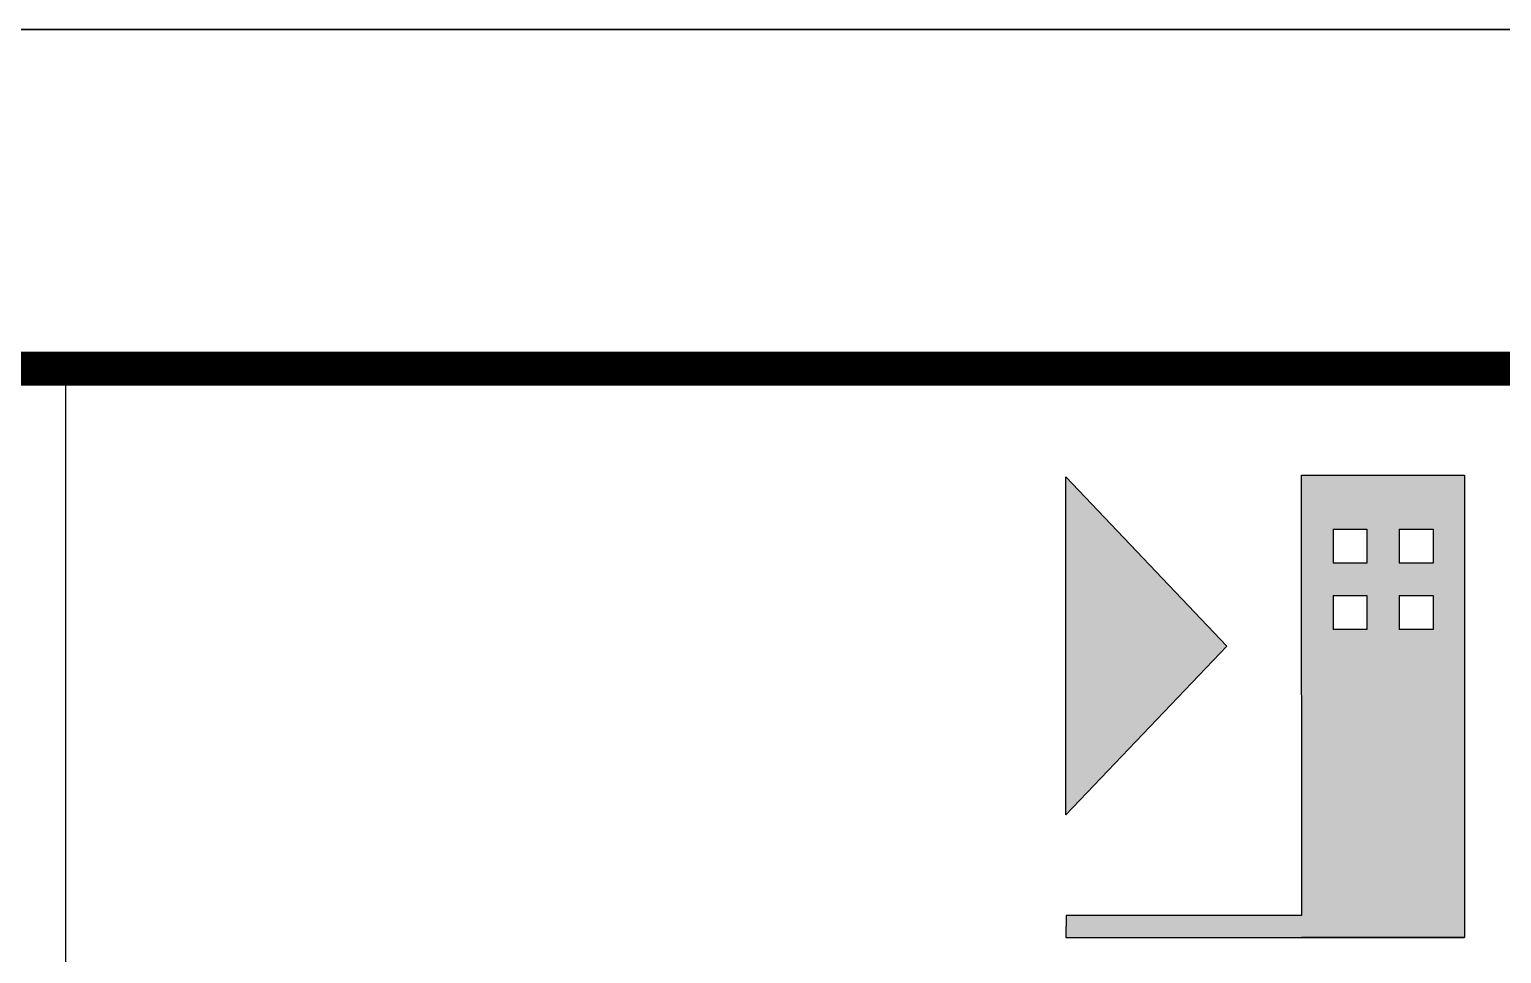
# Model space of a CAD drawing. Extents: x 580289 to 1106878, y -144605 to 78052.
# Drawn here: x 1000814 to 1005155, y 75223 to 77947 of the extents above; entities that cross this region are included whole.
import ezdxf

# ---------------------------------------------------------------- set-up
doc = ezdxf.new("R2010")
doc.units = 0
doc.header["$LTSCALE"] = 100
doc.layers.add('T图框', color=7, linetype='CONTINUOUS')
doc.layers.add('图框', color=254, linetype='CONTINUOUS')

# ---------------------------------------------------------------- blocks, each defined once
blk = doc.blocks.new('A$C72C84CBD')
at = {"layer": '图框'}
h = blk.add_hatch(color=0, dxfattribs=at)
h.paths.add_polyline_path([(79745, 56789.2), (79049.8, 56789.2), (79049.4, 56724.2), (79744.6, 56724.2), (80224.6, 56724.2), (80224.6, 58086.3), (79744.6, 58086.3)])
h.paths.add_polyline_path([(79837.2, 57631.5), (79837.2, 57731.5), (79937.2, 57731.5), (79937.2, 57631.5)], flags=16)
h.paths.add_polyline_path([(80032.3, 57631.5), (80032.3, 57731.5), (80132.3, 57731.5), (80132.3, 57631.5)], flags=16)
h.paths.add_polyline_path([(79837.2, 57826.8), (79837.2, 57926.8), (79937.2, 57926.8), (79937.2, 57826.8)], flags=16)
h.paths.add_polyline_path([(80032.3, 57826.8), (80032.3, 57926.8), (80132.3, 57926.8), (80132.3, 57826.8)], flags=16)
h.paths.add_polyline_path([(79524.3, 57582.9), (79049.4, 58081.3), (79049.6, 57085.1)])
at = {"layer": '图框', "color": 0}
for p, q in [((76100, 1000), (76100, 58400)), ((79745, 56789.2), (79744.6, 58086.3)), ((79744.6, 58086.3), (80224.6, 58086.3)), ((79744.6, 58086.3), (80153.2, 58086.3)), ((80224.6, 58086.3), (80224.6, 56724.2)), ((79049.6, 57085.1), (79049.4, 58081.3)), ((79524.3, 57582.9), (79049.4, 58081.3)), ((79837.2, 57926.8), (79937.2, 57926.8)), ((79837.2, 57926.8), (79837.2, 57826.8)), ((79937.2, 57926.8), (79937.2, 57826.8)), ((80032.3, 57926.8), (80132.3, 57926.8)), ((80032.3, 57926.8), (80032.3, 57826.8)), ((80132.3, 57926.8), (80132.3, 57826.8)), ((79937.2, 57826.8), (79837.2, 57826.8)), ((80132.3, 57826.8), (80032.3, 57826.8)), ((79837.2, 57731.5), (79937.2, 57731.5)), ((79837.2, 57731.5), (79837.2, 57631.5)), ((79937.2, 57731.5), (79937.2, 57631.5)), ((80032.3, 57731.5), (80132.3, 57731.5)), ((80032.3, 57731.5), (80032.3, 57631.5)), ((80132.3, 57731.5), (80132.3, 57631.5)), ((79937.2, 57631.5), (79837.2, 57631.5)), ((80132.3, 57631.5), (80032.3, 57631.5)), ((79524.3, 57582.9), (79049.6, 57085.1)), ((79049.8, 56789.2), (79049.4, 56724.2)), ((79049.8, 56789.2), (79745, 56789.2)), ((79049.4, 56724.2), (80224.6, 56724.2)), ((79049.4, 56724.2), (79744.6, 56724.2)), ((79049.4, 56724.2), (80224.6, 56724.2)), ((79049.4, 56724.2), (79744.6, 56724.2)), ((80224.6, 56724.2), (79744.6, 56724.2)), ((80224.6, 56724.2), (79744.6, 56724.2))]:
    blk.add_line(p, q, dxfattribs=at)
for points in [[(0, 0), (0, 59400), (84100, 59400), (84100, 0)], [(0, 0), (84100, 0), (84100, 59400), (0, 59400)]]:
    blk.add_lwpolyline(points, close=True, dxfattribs=at)
at = {"layer": '图框', "color": 0, "const_width": 100}
blk.add_lwpolyline([(2500, 1000), (83100, 1000), (83100, 58400), (2500, 58400)], close=True, dxfattribs=at)
blk = doc.blocks.new('图框')
at = {"layer": 'T图框', "color": 4}
blk.add_blockref('A$C72C84CBD', (602717, 102743.5), dxfattribs=at)

msp = doc.modelspace()

# ---------------------------------------------------------------- block references
at = {"layer": 'T图框'}
msp.add_blockref('图框', (322103.4, -84196.5), dxfattribs=at)

doc.saveas('drawing.dxf')
